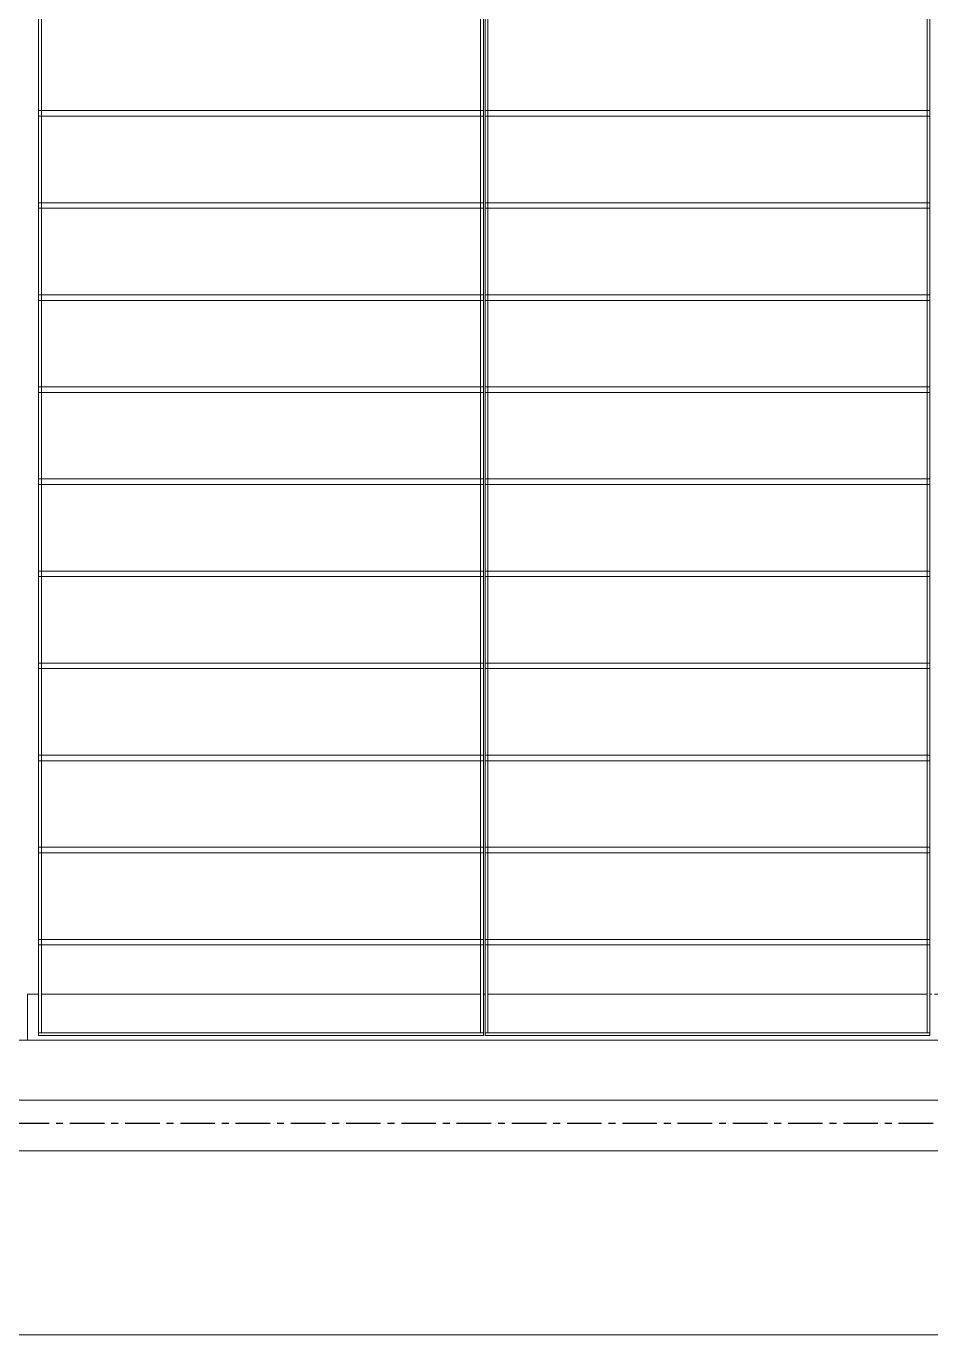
# Model space of a CAD drawing. Header units: millimetres. Extents: x -153298 to 620751, y -313239 to 250031.
# Drawn here: x 19821 to 20804, y -82174 to -80753 of the extents above; entities that cross this region are included whole.
import ezdxf

# ---------------------------------------------------------------- set-up
doc = ezdxf.new("R2010")
doc.units = ezdxf.units.MM
doc.linetypes.add('CENTER', pattern=[2, 1.25, -0.25, 0.25, -0.25])
doc.linetypes.add('XKITLINE00', pattern=[0])
for name, color, linetype in [('000 - EXISTING_BUILDING_MAIN_COLOR_1', 7, 'Continuous'), ('000 - EXISTING_BUILDING_MAIN_COLOR_251', 7, 'Continuous'), ('000 - EXISTING_CONCRETE_MAIN_COLOR_1', 7, 'Continuous')]:
    doc.layers.add(name, color=color, linetype=linetype)

# ---------------------------------------------------------------- blocks, each defined once
blk = doc.blocks.new('*A654643')
at = {"layer": '000 - EXISTING_BUILDING_MAIN_COLOR_1', "color": 7, "linetype": 'XKITLINE00', "lineweight": 0}
for p, q in [((172.60032, 165.303991), (183.496429, 165.303991)), ((172.60032, 164.783991), (183.496429, 164.783991))]:
    blk.add_line(p, q, dxfattribs=at)
blk = doc.blocks.new('*A726715')
at = {"layer": '000 - EXISTING_CONCRETE_MAIN_COLOR_1', "color": 7, "linetype": 'XKITLINE00', "lineweight": 0}
for p, q in [((160.289991, 164.344025), (206.432, 164.344025)), ((160.289991, 162.744025), (206.432, 162.744025))]:
    blk.add_line(p, q, dxfattribs=at)
blk = doc.blocks.new('*A741729')
at = {"layer": '000 - EXISTING_BUILDING_MAIN_COLOR_251', "color": 7, "linetype": 'XKITLINE00', "lineweight": 0}
for p, q in [((173.54389, 165.703991), (173.63997, 165.703991)), ((173.54389, 165.303991), (173.54389, 165.703991)), ((173.66397, 165.703991), (177.47997, 165.703991)), ((177.50397, 165.703991), (177.51997, 165.703991)), ((177.54397, 165.703991), (181.35997, 165.703991)), ((181.38397, 165.703991), (181.39997, 165.703991)), ((181.42397, 165.703991), (183.496429, 165.703991)), ((183.560429, 165.703991), (185.23997, 165.703991)), ((185.26397, 165.703991), (185.27997, 165.703991)), ((185.30397, 165.703991), (187.934771, 165.703991)), ((187.998771, 165.703991), (189.11997, 165.703991)), ((189.14397, 165.703991), (189.159952, 165.703991))]:
    blk.add_line(p, q, dxfattribs=at)
blk = doc.blocks.new('*A742730')
at = {"layer": '000 - EXISTING_BUILDING_MAIN_COLOR_1', "color": 7, "linetype": 'XKITLINE00', "lineweight": 0}
for p, q in [((181.38397, 165.367991), (177.51997, 165.367991)), ((177.51997, 165.343991), (177.51997, 165.367991)), ((181.38397, 165.343991), (177.51997, 165.343991)), ((181.38397, 165.343991), (181.38397, 165.367991))]:
    blk.add_line(p, q, dxfattribs=at)
blk = doc.blocks.new('*A743731')
at = {"layer": '000 - EXISTING_BUILDING_MAIN_COLOR_251', "color": 7, "linetype": 'XKITLINE00', "lineweight": 0}
for p, q in [((181.38397, 171.780009), (177.51997, 171.780009)), ((177.51997, 171.732009), (177.51997, 171.780009)), ((181.38397, 171.732009), (177.51997, 171.732009)), ((181.38397, 171.732009), (181.38397, 171.780009))]:
    blk.add_line(p, q, dxfattribs=at)
blk = doc.blocks.new('*A744732')
at = {"layer": '000 - EXISTING_BUILDING_MAIN_COLOR_251', "color": 7, "linetype": 'XKITLINE00', "lineweight": 0}
for p, q in [((181.38397, 170.980009), (177.51997, 170.980009)), ((177.51997, 170.932009), (177.51997, 170.980009)), ((181.38397, 170.932009), (177.51997, 170.932009)), ((181.38397, 170.932009), (181.38397, 170.980009))]:
    blk.add_line(p, q, dxfattribs=at)
blk = doc.blocks.new('*A745733')
at = {"layer": '000 - EXISTING_BUILDING_MAIN_COLOR_251', "color": 7, "linetype": 'XKITLINE00', "lineweight": 0}
for p, q in [((181.38397, 170.180009), (177.51997, 170.180009)), ((177.51997, 170.132009), (177.51997, 170.180009)), ((181.38397, 170.132009), (177.51997, 170.132009)), ((181.38397, 170.132009), (181.38397, 170.180009))]:
    blk.add_line(p, q, dxfattribs=at)
blk = doc.blocks.new('*A746734')
at = {"layer": '000 - EXISTING_BUILDING_MAIN_COLOR_251', "color": 7, "linetype": 'XKITLINE00', "lineweight": 0}
for p, q in [((181.38397, 169.380009), (177.51997, 169.380009)), ((177.51997, 169.332009), (177.51997, 169.380009)), ((181.38397, 169.332009), (177.51997, 169.332009)), ((181.38397, 169.332009), (181.38397, 169.380009))]:
    blk.add_line(p, q, dxfattribs=at)
blk = doc.blocks.new('*A747735')
at = {"layer": '000 - EXISTING_BUILDING_MAIN_COLOR_251', "color": 7, "linetype": 'XKITLINE00', "lineweight": 0}
for p, q in [((181.38397, 168.580009), (177.51997, 168.580009)), ((177.51997, 168.532009), (177.51997, 168.580009)), ((181.38397, 168.532009), (177.51997, 168.532009)), ((181.38397, 168.532009), (181.38397, 168.580009))]:
    blk.add_line(p, q, dxfattribs=at)
blk = doc.blocks.new('*A748736')
at = {"layer": '000 - EXISTING_BUILDING_MAIN_COLOR_251', "color": 7, "linetype": 'XKITLINE00', "lineweight": 0}
for p, q in [((181.38397, 167.780009), (177.51997, 167.780009)), ((177.51997, 167.732009), (177.51997, 167.780009)), ((181.38397, 167.732009), (177.51997, 167.732009)), ((181.38397, 167.732009), (181.38397, 167.780009))]:
    blk.add_line(p, q, dxfattribs=at)
blk = doc.blocks.new('*A749737')
at = {"layer": '000 - EXISTING_BUILDING_MAIN_COLOR_251', "color": 7, "linetype": 'XKITLINE00', "lineweight": 0}
for p, q in [((181.38397, 166.980009), (177.51997, 166.980009)), ((177.51997, 166.932009), (177.51997, 166.980009)), ((181.38397, 166.932009), (177.51997, 166.932009)), ((181.38397, 166.932009), (181.38397, 166.980009))]:
    blk.add_line(p, q, dxfattribs=at)
blk = doc.blocks.new('*A750738')
at = {"layer": '000 - EXISTING_BUILDING_MAIN_COLOR_251', "color": 7, "linetype": 'XKITLINE00', "lineweight": 0}
for p, q in [((181.38397, 166.180009), (177.51997, 166.180009)), ((177.51997, 166.132009), (177.51997, 166.180009)), ((181.38397, 166.132009), (177.51997, 166.132009)), ((181.38397, 166.132009), (181.38397, 166.180009))]:
    blk.add_line(p, q, dxfattribs=at)
blk = doc.blocks.new('*A775763')
at = {"layer": '000 - EXISTING_BUILDING_MAIN_COLOR_251', "color": 7, "linetype": 'XKITLINE00', "lineweight": 0}
for p, q in [((181.38397, 173.380009), (177.51997, 173.380009)), ((177.51997, 173.332009), (177.51997, 173.380009)), ((181.38397, 173.332009), (177.51997, 173.332009)), ((181.38397, 173.332009), (181.38397, 173.380009))]:
    blk.add_line(p, q, dxfattribs=at)
blk = doc.blocks.new('*A776764')
at = {"layer": '000 - EXISTING_BUILDING_MAIN_COLOR_251', "color": 7, "linetype": 'XKITLINE00', "lineweight": 0}
for p, q in [((181.38397, 172.580009), (177.51997, 172.580009)), ((177.51997, 172.532009), (177.51997, 172.580009)), ((181.38397, 172.532009), (177.51997, 172.532009)), ((181.38397, 172.532009), (181.38397, 172.580009))]:
    blk.add_line(p, q, dxfattribs=at)
blk = doc.blocks.new('*A781769')
at = {"layer": '000 - EXISTING_BUILDING_MAIN_COLOR_251', "color": 7, "linetype": 'XKITLINE00', "lineweight": 0}
for p, q in [((177.50397, 173.380009), (173.63997, 173.380009)), ((173.63997, 173.332009), (173.63997, 173.380009)), ((177.50397, 173.332009), (173.63997, 173.332009)), ((177.50397, 173.332009), (177.50397, 173.380009))]:
    blk.add_line(p, q, dxfattribs=at)
blk = doc.blocks.new('*A782770')
at = {"layer": '000 - EXISTING_BUILDING_MAIN_COLOR_251', "color": 7, "linetype": 'XKITLINE00', "lineweight": 0}
for p, q in [((177.50397, 172.580009), (173.63997, 172.580009)), ((173.63997, 172.532009), (173.63997, 172.580009)), ((177.50397, 172.532009), (173.63997, 172.532009)), ((177.50397, 172.532009), (177.50397, 172.580009))]:
    blk.add_line(p, q, dxfattribs=at)
blk = doc.blocks.new('*A804792')
at = {"layer": '000 - EXISTING_BUILDING_MAIN_COLOR_251', "color": 7, "linetype": 'XKITLINE00', "lineweight": 0}
for p, q in [((177.51997, 165.367991), (177.51997, 176.544009)), ((177.51997, 176.544009), (177.54397, 176.544009)), ((177.54397, 165.367991), (177.54397, 176.544009)), ((177.51997, 165.367991), (177.54397, 165.367991))]:
    blk.add_line(p, q, dxfattribs=at)
blk = doc.blocks.new('*A805793')
at = {"layer": '000 - EXISTING_BUILDING_MAIN_COLOR_251', "color": 7, "linetype": 'XKITLINE00', "lineweight": 0}
for p, q in [((177.47997, 165.367991), (177.47997, 176.544009)), ((177.47997, 176.544009), (177.50397, 176.544009)), ((177.50397, 165.367991), (177.50397, 176.544009)), ((177.47997, 165.367991), (177.50397, 165.367991))]:
    blk.add_line(p, q, dxfattribs=at)
blk = doc.blocks.new('*A806794')
at = {"layer": '000 - EXISTING_BUILDING_MAIN_COLOR_251', "color": 7, "linetype": 'XKITLINE00', "lineweight": 0}
for p, q in [((173.63997, 165.367991), (173.63997, 176.544009)), ((173.63997, 176.544009), (173.66397, 176.544009)), ((173.66397, 165.367991), (173.66397, 176.544009)), ((173.63997, 165.367991), (173.66397, 165.367991))]:
    blk.add_line(p, q, dxfattribs=at)
blk = doc.blocks.new('*A807795')
at = {"layer": '000 - EXISTING_BUILDING_MAIN_COLOR_1', "color": 7, "linetype": 'XKITLINE00', "lineweight": 0}
for p, q in [((177.50397, 165.367991), (173.63997, 165.367991)), ((173.63997, 165.343991), (173.63997, 165.367991)), ((177.50397, 165.343991), (173.63997, 165.343991)), ((177.50397, 165.343991), (177.50397, 165.367991))]:
    blk.add_line(p, q, dxfattribs=at)
blk = doc.blocks.new('*A808796')
at = {"layer": '000 - EXISTING_BUILDING_MAIN_COLOR_251', "color": 7, "linetype": 'XKITLINE00', "lineweight": 0}
for p, q in [((177.50397, 171.780009), (173.63997, 171.780009)), ((173.63997, 171.732009), (173.63997, 171.780009)), ((177.50397, 171.732009), (173.63997, 171.732009)), ((177.50397, 171.732009), (177.50397, 171.780009))]:
    blk.add_line(p, q, dxfattribs=at)
blk = doc.blocks.new('*A809797')
at = {"layer": '000 - EXISTING_BUILDING_MAIN_COLOR_251', "color": 7, "linetype": 'XKITLINE00', "lineweight": 0}
for p, q in [((177.50397, 170.980009), (173.63997, 170.980009)), ((173.63997, 170.932009), (173.63997, 170.980009)), ((177.50397, 170.932009), (173.63997, 170.932009)), ((177.50397, 170.932009), (177.50397, 170.980009))]:
    blk.add_line(p, q, dxfattribs=at)
blk = doc.blocks.new('*A810798')
at = {"layer": '000 - EXISTING_BUILDING_MAIN_COLOR_251', "color": 7, "linetype": 'XKITLINE00', "lineweight": 0}
for p, q in [((177.50397, 170.180009), (173.63997, 170.180009)), ((173.63997, 170.132009), (173.63997, 170.180009)), ((177.50397, 170.132009), (173.63997, 170.132009)), ((177.50397, 170.132009), (177.50397, 170.180009))]:
    blk.add_line(p, q, dxfattribs=at)
blk = doc.blocks.new('*A811799')
at = {"layer": '000 - EXISTING_BUILDING_MAIN_COLOR_251', "color": 7, "linetype": 'XKITLINE00', "lineweight": 0}
for p, q in [((177.50397, 169.380009), (173.63997, 169.380009)), ((173.63997, 169.332009), (173.63997, 169.380009)), ((177.50397, 169.332009), (173.63997, 169.332009)), ((177.50397, 169.332009), (177.50397, 169.380009))]:
    blk.add_line(p, q, dxfattribs=at)
blk = doc.blocks.new('*A812800')
at = {"layer": '000 - EXISTING_BUILDING_MAIN_COLOR_251', "color": 7, "linetype": 'XKITLINE00', "lineweight": 0}
for p, q in [((177.50397, 168.580009), (173.63997, 168.580009)), ((173.63997, 168.532009), (173.63997, 168.580009)), ((177.50397, 168.532009), (173.63997, 168.532009)), ((177.50397, 168.532009), (177.50397, 168.580009))]:
    blk.add_line(p, q, dxfattribs=at)
blk = doc.blocks.new('*A813801')
at = {"layer": '000 - EXISTING_BUILDING_MAIN_COLOR_251', "color": 7, "linetype": 'XKITLINE00', "lineweight": 0}
for p, q in [((177.50397, 167.780009), (173.63997, 167.780009)), ((173.63997, 167.732009), (173.63997, 167.780009)), ((177.50397, 167.732009), (173.63997, 167.732009)), ((177.50397, 167.732009), (177.50397, 167.780009))]:
    blk.add_line(p, q, dxfattribs=at)
blk = doc.blocks.new('*A814802')
at = {"layer": '000 - EXISTING_BUILDING_MAIN_COLOR_251', "color": 7, "linetype": 'XKITLINE00', "lineweight": 0}
for p, q in [((177.50397, 166.980009), (173.63997, 166.980009)), ((173.63997, 166.932009), (173.63997, 166.980009)), ((177.50397, 166.932009), (173.63997, 166.932009)), ((177.50397, 166.932009), (177.50397, 166.980009))]:
    blk.add_line(p, q, dxfattribs=at)
blk = doc.blocks.new('*A815803')
at = {"layer": '000 - EXISTING_BUILDING_MAIN_COLOR_251', "color": 7, "linetype": 'XKITLINE00', "lineweight": 0}
for p, q in [((177.50397, 166.180009), (173.63997, 166.180009)), ((173.63997, 166.132009), (173.63997, 166.180009)), ((177.50397, 166.132009), (173.63997, 166.132009)), ((177.50397, 166.132009), (177.50397, 166.180009))]:
    blk.add_line(p, q, dxfattribs=at)
blk = doc.blocks.new('*A828816')
at = {"layer": '000 - EXISTING_BUILDING_MAIN_COLOR_251', "color": 7, "linetype": 'XKITLINE00', "lineweight": 0}
for p, q in [((181.35997, 165.367991), (181.35997, 176.544009)), ((181.35997, 176.544009), (181.38397, 176.544009)), ((181.38397, 165.367991), (181.38397, 176.544009)), ((181.35997, 165.367991), (181.38397, 165.367991))]:
    blk.add_line(p, q, dxfattribs=at)

msp = doc.modelspace()

# ---------------------------------------------------------------- linework, layer by layer
at = {"color": 7, "linetype": 'CENTER', "ltscale": 30}
msp.add_line((15908.5316, -81943.9241), (46932.8793, -81943.9241), dxfattribs=at)

# ---------------------------------------------------------------- block references
at = {"color": 7, "lineweight": 0, "xscale": 125, "yscale": 125, "zscale": 125}
for name in ['*A806794', '*A805793', '*A804792', '*A828816', '*A781769', '*A775763', '*A782770', '*A776764', '*A808796', '*A743731', '*A809797', '*A744732', '*A810798', '*A745733', '*A811799', '*A746734', '*A812800', '*A747735', '*A813801', '*A748736', '*A814802', '*A749737', '*A815803', '*A750738', '*A741729', '*A807795', '*A742730', '*A654643', '*A726715']:
    msp.add_blockref(name, (-1870.4421, -102516.9241), dxfattribs=at)

doc.saveas('drawing.dxf')
